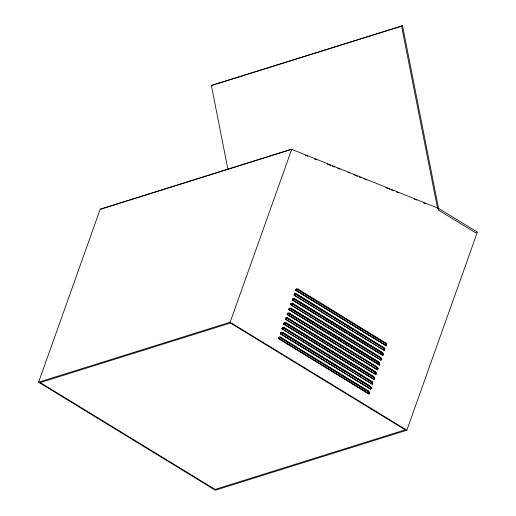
<?xml version="1.0" encoding="UTF-8"?>
<svg xmlns="http://www.w3.org/2000/svg" width="516" height="516" viewBox="0 0 516 516"><rect width="100%" height="100%" fill="white"/><g stroke="black" fill="none" stroke-linecap="round" stroke-linejoin="round"><path stroke-width="0.77" d="M278.969 337.496L278.53 338.541L368.856 393.966L369.043 392.76L367.405 391.16L281.007 338.148L278.93 337.587M368.856 393.966L369.166 392.605L367.527 390.999L281.13 337.986L279.685 337.387L278.846 337.651M280.781 332.607C280.136 332.781 282.375 332.33 282.858 333.168L369.256 386.187L370.888 387.787L370.578 389.148L280.252 333.723L280.691 332.678M372.307 384.33L372.494 383.124L370.856 381.524L284.458 328.511L282.381 327.95L281.981 328.905L372.307 384.33C372.617 382.214 373.868 383.981 370.978 381.369L284.58 328.357L283.136 327.757L282.297 328.021M374.274 378.46L374.029 379.512L283.703 324.087L284.084 323.132L286.187 323.693L372.584 376.706L374.287 378.712L374.139 377.815L372.707 376.551L286.309 323.538L284.858 322.939L284.019 323.203M375.751 374.693L375.945 373.494L374.306 371.894L287.909 318.875L285.832 318.314L285.432 319.269L375.751 374.693C376.067 372.578 377.319 374.352 374.429 371.733L288.031 318.72L286.586 318.12L285.748 318.385M287.47 313.567L288.309 313.302L289.76 313.902L376.158 366.915L377.789 368.514L377.48 369.875L287.154 314.457L287.535 313.496M379.202 365.057L379.395 363.857L377.757 362.258L291.359 309.245C288.837 308.542 289.166 308.116 291.482 309.084L377.88 362.097L379.518 363.696L379.325 364.902L288.883 309.639L289.321 308.587M290.921 303.93L293.088 304.427L379.486 357.44L381.311 359.284L379.608 357.278L293.211 304.266L291.566 303.64L290.863 304.021L291.134 303.705M382.653 355.427L382.846 354.221L381.208 352.622L294.81 299.609L293.365 299.009L292.591 299.203L292.333 300.002L382.653 355.427C384.452 354.75 381.692 351.738 382.588 352.944M292.333 300.002L292.978 298.841L294.933 299.448L381.33 352.46L382.969 354.06L382.775 355.266L292.379 299.867L293.14 298.5M384.768 349.532L384.381 350.609L294.055 295.184L294.436 294.223L295.21 294.03L296.661 294.63L383.053 347.642L384.491 348.906L384.639 349.809L382.93 347.803L296.539 294.791L294.578 294.185M386.103 345.791L386.297 344.585L384.659 342.985L298.261 289.973L296.1 289.476L295.784 290.366L386.103 345.791L386.626 344.436L386.149 345.656L295.829 290.231L296.352 289.037M386.149 345.656L386.42 344.43L384.781 342.83L298.383 289.811L296.429 289.205L295.784 290.366M279.027 337.335L278.575 338.406L368.901 393.831C370.888 392.315 366.412 389.503 368.598 391.276M368.901 393.831L369.301 392.631M281.059 332.227L280.298 333.588L370.623 389.012C372.352 388.019 369.346 385.4 370.327 386.458M373.958 377.028L374.545 377.989L374.074 379.376L283.748 323.951L284.277 322.764M287.728 313.128L287.199 314.321L377.525 369.74L377.951 368.172L376.39 366.418L289.399 313.16L289.915 313.431M377.48 369.875L377.925 368.547M289.379 308.433L288.928 309.503L379.254 364.928L379.679 363.354L378.525 361.974M291.179 303.492L290.65 304.685L381.053 360.084L381.33 358.349L380.931 360.239L290.605 304.821L290.985 303.86M382.704 355.292L383.098 354.092L382.82 353.125M294.552 293.978L294.101 295.049L384.426 350.474L384.852 348.906L384.381 350.609M278.911 337.58L278.53 338.541M281.981 328.905L282.239 328.105M285.432 319.269L285.87 318.224M289.263 308.678L288.883 309.639M374.029 379.512L374.41 378.557M380.931 360.239L381.311 359.284M38.61 382.221L100.194 209.27L291.714 149.292L438.871 208.574L477.39 232.11L406.847 430.221L215.327 490.2L38.61 382.221L230.13 322.242L406.847 430.221M100.872 209.057L291.101 149.33L292.037 149.904L291.101 149.33M230.13 322.242L291.714 149.292M476.455 231.536L475.945 232.961L438.361 209.999L438.871 208.574L438.194 208.786M372.429 384.168L282.026 328.769L282.652 327.479M375.874 374.539L285.477 319.14L285.999 317.946M371.075 387.942L370.578 389.148M379.254 364.928L379.705 363.851M284.142 323.042L284.348 322.932M296.042 289.566L296.429 289.205M289.141 308.839L289.528 308.478M287.154 314.457L377.525 369.74M288.186 313.457L288.521 313.347M288.399 313.509L288.754 313.418M288.631 313.58L288.992 313.515M288.87 313.67L289.244 313.625M289.121 313.786L289.502 313.754M289.379 313.915L289.76 313.902M283.703 324.087L374.074 379.376M280.252 333.723L370.623 389.012M281.285 332.73L281.62 332.62M281.497 332.781L281.852 332.691M281.73 332.852L282.091 332.781M281.968 332.943L282.342 332.897M282.22 333.052L282.6 333.026M282.478 333.181L282.858 333.168M289.637 314.057L376.158 366.915M376.035 367.076L376.403 367.082M376.28 367.237L376.648 367.257M377.867 368.798L376.873 367.437M282.736 333.33L369.256 386.187M369.133 386.342L369.501 386.349M369.379 386.51L369.746 386.523M370.972 388.071L369.972 386.71M294.372 294.294L294.7 294.023M288.122 312.902L288.044 312.928M282.71 327.428L282.575 327.505M227.885 169.171L211.373 85.495L402.525 25.8L438.503 208.154M402.525 25.8L211.373 85.495M298.545 289.341L298.022 289.076L385.929 343.075L385.504 342.682M295.829 290.231L386.226 345.63M296.042 293.791L384.388 348.1L296.635 293.991M381.975 352.344L294.32 298.609L382.272 352.512M292.379 299.867L382.775 355.266M292.591 303.427C290.676 302.737 294.468 304.201 292.927 303.505M290.618 308.168L290.947 308.22M378.035 361.626L291.385 308.471L378.363 361.768M288.928 309.503L379.325 364.902M288.657 312.935L289.476 313.141M374.835 371.43L287.167 317.804L375.764 372.184L375.151 371.585M284.98 322.539L285.284 322.545M373.345 376.428L286.206 322.919L373.855 376.796M283.258 327.357L284.045 327.492L283.555 327.363M284.742 327.879L284.219 327.615L371.21 380.873M281.53 332.175L282.317 332.31M369.662 385.884L283.013 332.697L369.972 386.039M280.027 337.019L280.343 337.051M278.575 338.406L368.979 393.805M385.013 342.334L385.265 342.501M386.271 343.488L386.619 344.269L385.852 343.101M384.781 348.713L384.472 348.332L384.852 348.906M380.473 357.349L380.756 357.53M379.37 362.761L379.679 363.354M376.564 366.612L377.228 367.186M377.648 367.579L377.996 368.353M376.158 372.797L375.842 372.417L376.19 373.197M374.429 377.615L374.552 378.157M371.849 381.44L372.126 381.614M372.468 382.027L372.778 382.627L372.236 381.846M370.746 386.845L371.101 387.793M369.153 391.87L369.366 392.444M296.668 288.837L298.1 289.05M294.946 293.656L295.868 293.694M293.217 298.474L294.397 298.583M291.495 303.292L291.959 303.247M289.766 308.11L290.456 308.091M286.315 317.746L287.244 317.779M279.414 337.012L279.885 336.967M285.445 322.623L286.283 322.9M283.968 327.512L284.297 327.589M280.517 337.148L367.76 390.509M305.459 155.31L307.697 156.213M314.412 158.915L316.643 159.818M327.086 164.024L330.814 165.526M332.304 166.126L334.542 167.029M337.529 168.229L339.76 169.132M347.965 172.434L349.455 173.034M353.931 174.834L357.659 176.337M359.149 176.943L361.387 177.839M364.373 179.046L366.612 179.942M385.994 187.753L389.728 189.256M391.218 189.856L393.456 190.759M396.436 191.958L398.675 192.861M414.335 199.17L416.573 200.073M423.281 202.775L425.519 203.678M291.121 308.349L291.456 308.445M282.497 332.433L283.091 332.678M293.365 303.795L380.324 357.137M380.86 357.756L381.33 358.349M401.545 25.935L437.523 208.296M286.103 317.843L286.161 317.798M280.981 332.246L280.981 332.246M279.259 337.064L279.259 337.064M230.394 323.022L40.222 382.582L215.062 489.42L405.234 429.86L230.394 323.022"/></g></svg>
